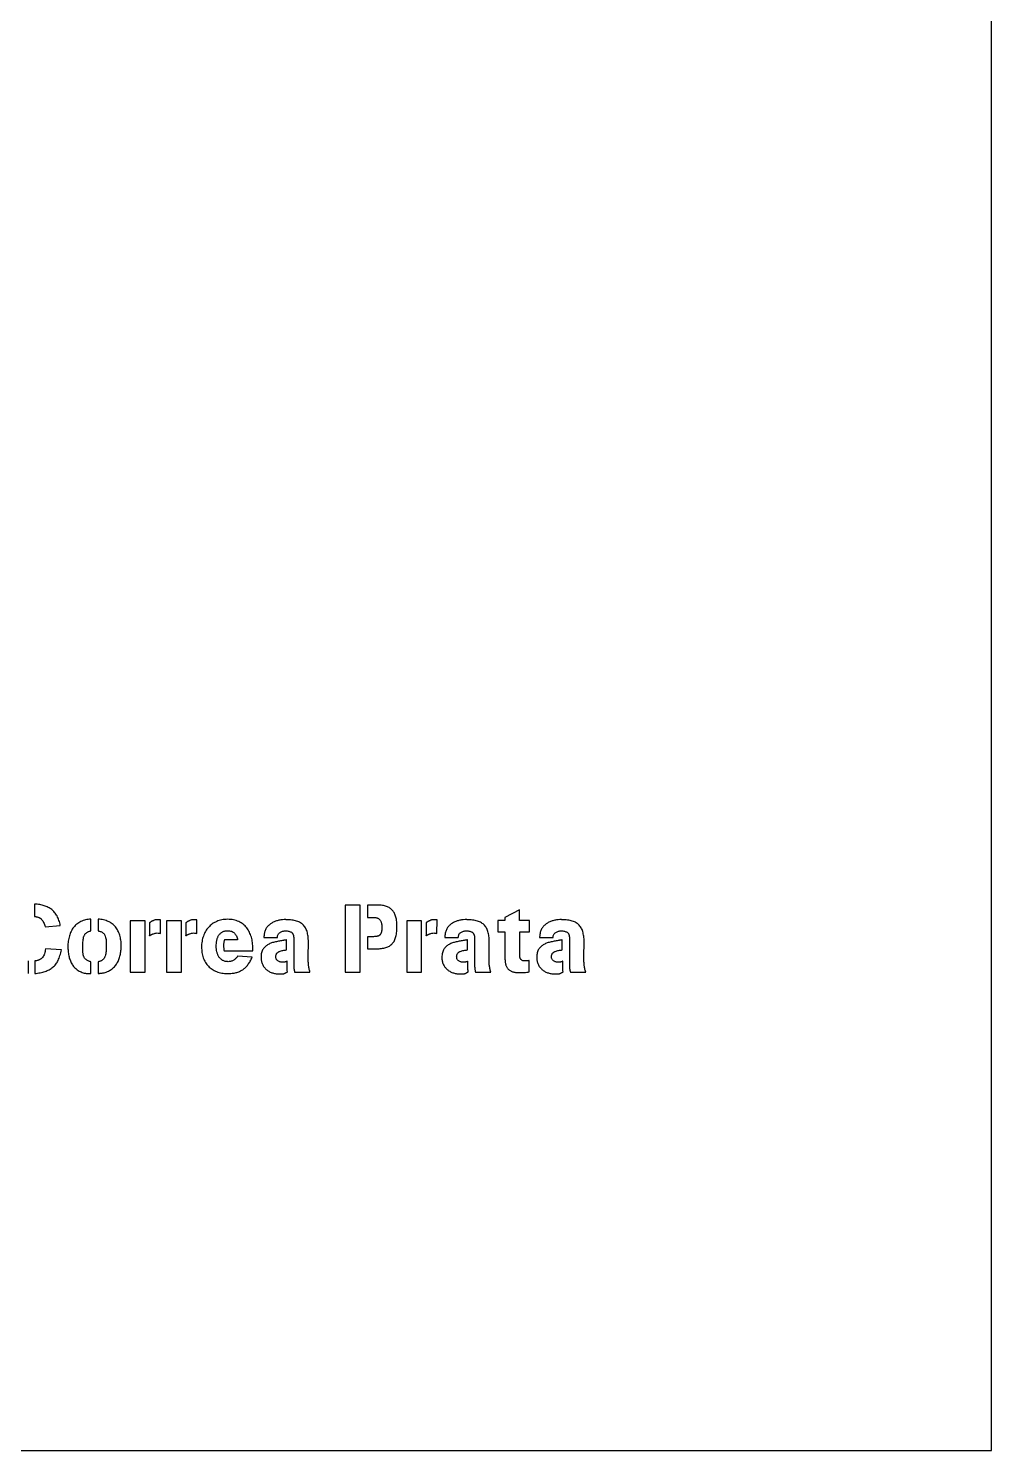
# Model space of a CAD drawing. Header units: millimetres. Extents: x 1 to 1184, y 0 to 836.
# Drawn here: x 712 to 762.3, y 667.4 to 741.7 of the extents above; entities that cross this region are included whole.
import ezdxf

# ---------------------------------------------------------------- set-up
doc = ezdxf.new("R2010")
doc.units = ezdxf.units.MM

msp = doc.modelspace()

# ---------------------------------------------------------------- linework, layer by layer
at = {"color": 7, "linetype": 'Continuous', "lineweight": 25}
for p, q in [((762.3, 667.395), (762.3, 817.395)), ((712.319, 695.952), (712.319, 695.307)), ((729.325, 695.897), (728.54, 695.897)), ((728.54, 695.897), (728.54, 692.397)), ((729.325, 692.397), (729.325, 695.897)), ((730.225, 695.897), (729.705, 695.897)), ((729.705, 695.897), (729.705, 695.257)), ((737.651, 695.657), (736.886, 695.257)), ((737.651, 695.087), (737.651, 695.657)), ((715.265, 694.547), (715.265, 695.162)), ((715.639, 695.162), (715.639, 694.552)), ((718.089, 695.082), (717.314, 695.082)), ((717.314, 695.082), (717.314, 692.397)), ((718.089, 692.397), (718.089, 695.082)), ((718.319, 694.972), (718.324, 694.967)), ((718.324, 694.967), (718.324, 694.297)), ((718.889, 694.422), (718.894, 695.127)), ((719.987, 695.082), (719.212, 695.082)), ((719.212, 695.082), (719.212, 692.397)), ((719.987, 692.397), (719.987, 695.082)), ((720.217, 694.972), (720.222, 694.967)), ((720.222, 694.967), (720.222, 694.297)), ((720.787, 694.422), (720.792, 695.127)), ((725.443, 695.137), (725.443, 695.142)), ((729.705, 695.257), (730.025, 695.257)), ((732.534, 695.082), (731.76, 695.082)), ((731.76, 695.082), (731.76, 692.397)), ((732.534, 692.397), (732.534, 695.082)), ((732.765, 694.972), (732.77, 694.967)), ((732.77, 694.967), (732.77, 694.297)), ((733.335, 694.422), (733.34, 695.127)), ((734.888, 695.137), (734.888, 695.142)), ((736.886, 695.087), (736.516, 695.087)), ((736.516, 695.087), (736.516, 694.502)), ((736.886, 695.257), (736.886, 695.087)), ((738.166, 695.087), (737.651, 695.087)), ((738.166, 694.502), (738.166, 695.087)), ((739.842, 695.137), (739.842, 695.142)), ((712.869, 694.767), (713.664, 694.827)), ((722.926, 694.092), (722.231, 694.092)), ((724.293, 694.212), (725.003, 694.212)), ((725.853, 694.192), (725.853, 692.797)), ((729.955, 694.247), (729.705, 694.247)), ((729.705, 694.247), (729.705, 693.612)), ((733.738, 694.212), (734.448, 694.212)), ((735.298, 694.192), (735.298, 692.797)), ((736.516, 694.502), (736.886, 694.502)), ((736.886, 694.502), (736.886, 693.122)), ((737.656, 693.297), (737.656, 694.502)), ((737.656, 694.502), (738.166, 694.502)), ((738.692, 694.212), (739.402, 694.212)), ((740.252, 694.192), (740.252, 692.797)), ((713.719, 693.562), (712.889, 693.617)), ((722.216, 693.517), (723.721, 693.517)), ((723.721, 693.517), (723.721, 693.632)), ((725.413, 694.072), (725.398, 694.072)), ((725.478, 693.557), (725.478, 694.082)), ((729.705, 693.612), (730.1, 693.612)), ((734.858, 694.072), (734.843, 694.072)), ((734.923, 693.557), (734.923, 694.082)), ((739.812, 694.072), (739.797, 694.072)), ((739.877, 693.557), (739.877, 694.082)), ((712, 692.322), (712, 692.982)), ((712.319, 692.977), (712.324, 692.977)), ((712.324, 692.977), (712.324, 692.317)), ((715.265, 692.317), (715.265, 692.937)), ((715.639, 692.942), (715.639, 692.322)), ((723.691, 693.177), (722.921, 693.232)), ((725.508, 692.912), (725.508, 692.967)), ((734.953, 692.912), (734.953, 692.967)), ((738.156, 692.407), (738.156, 693.002)), ((739.907, 692.912), (739.907, 692.967)), ((717.314, 692.397), (718.089, 692.397)), ((719.212, 692.397), (719.987, 692.397)), ((725.903, 692.397), (726.703, 692.397)), ((728.54, 692.397), (729.325, 692.397)), ((731.76, 692.397), (732.534, 692.397)), ((735.348, 692.397), (736.148, 692.397)), ((740.302, 692.397), (741.102, 692.397)), ((512.3, 667.395), (762.3, 667.395))]:
    msp.add_line(p, q, dxfattribs=at)
for points, knots in [([(713.664, 694.827), (713.654, 694.874), (713.635, 694.966), (713.596, 695.097), (713.549, 695.218), (713.497, 695.329), (713.438, 695.429), (713.37, 695.519), (713.297, 695.599), (713.215, 695.669), (713.127, 695.728), (713.033, 695.782), (712.931, 695.829), (712.822, 695.868), (712.706, 695.899), (712.584, 695.925), (712.454, 695.943), (712.365, 695.949), (712.319, 695.952)], [0, 0, 0, 0, 0.075038, 0.145939, 0.212721, 0.276355, 0.336612, 0.394269, 0.450579, 0.505422, 0.560501, 0.616651, 0.674434, 0.734277, 0.796204, 0.860988, 0.928832, 1, 1, 1, 1]), ([(731.245, 694.752), (731.245, 694.801), (731.243, 694.894), (731.233, 695.029), (731.216, 695.153), (731.193, 695.268), (731.161, 695.372), (731.122, 695.467), (731.073, 695.551), (731.017, 695.626), (730.952, 695.691), (730.877, 695.747), (730.792, 695.794), (730.699, 695.832), (730.595, 695.862), (730.481, 695.882), (730.357, 695.894), (730.27, 695.896), (730.225, 695.897)], [0, 0, 0, 0, 0.081201, 0.156908, 0.226993, 0.292505, 0.353619, 0.41038, 0.464751, 0.516622, 0.567708, 0.619904, 0.673321, 0.729926, 0.789915, 0.854316, 0.924468, 1, 1, 1, 1]), ([(712.319, 695.307), (712.34, 695.305), (712.379, 695.3), (712.436, 695.289), (712.488, 695.274), (712.536, 695.256), (712.58, 695.235), (712.62, 695.21), (712.656, 695.182), (712.699, 695.139), (712.746, 695.074), (712.795, 694.985), (712.837, 694.882), (712.858, 694.806), (712.869, 694.767)], [0, 0, 0, 0, 0.073235, 0.142067, 0.206665, 0.267676, 0.326441, 0.382337, 0.436475, 0.489044, 0.599524, 0.720264, 0.852863, 1, 1, 1, 1]), ([(715.265, 695.162), (715.216, 695.159), (715.121, 695.154), (714.984, 695.129), (714.855, 695.092), (714.736, 695.043), (714.628, 694.98), (714.527, 694.909), (714.437, 694.827), (714.358, 694.735), (714.287, 694.635), (714.227, 694.526), (714.174, 694.41), (714.133, 694.286), (714.1, 694.156), (714.076, 694.021), (714.062, 693.88), (714.06, 693.785), (714.059, 693.737)], [0, 0, 0, 0, 0.069581, 0.135873, 0.19913, 0.260551, 0.320069, 0.378218, 0.436132, 0.493872, 0.552103, 0.611451, 0.67202, 0.734354, 0.79807, 0.863622, 0.93057, 1, 1, 1, 1]), ([(716.844, 693.767), (716.844, 693.817), (716.843, 693.915), (716.827, 694.057), (716.805, 694.193), (716.771, 694.32), (716.73, 694.441), (716.678, 694.554), (716.616, 694.658), (716.546, 694.756), (716.466, 694.844), (716.377, 694.922), (716.277, 694.989), (716.168, 695.045), (716.049, 695.091), (715.921, 695.126), (715.784, 695.151), (715.688, 695.158), (715.639, 695.162)], [0, 0, 0, 0, 0.072185, 0.141207, 0.206995, 0.270405, 0.331699, 0.391126, 0.449413, 0.507076, 0.564077, 0.620904, 0.678623, 0.737396, 0.798309, 0.861992, 0.92893, 1, 1, 1, 1]), ([(718.744, 695.137), (718.726, 695.137), (718.69, 695.135), (718.636, 695.127), (718.584, 695.114), (718.534, 695.095), (718.488, 695.075), (718.447, 695.054), (718.411, 695.034), (718.38, 695.016), (718.357, 694.999), (718.338, 694.987), (718.327, 694.978), (718.321, 694.974), (718.319, 694.972)], [0, 0, 0, 0, 0.1170844, 0.2337114, 0.3494073, 0.4658152, 0.576772, 0.675772, 0.7651072, 0.8421117, 0.906103, 0.9532327, 0.9844109, 1, 1, 1, 1]), ([(718.894, 695.127), (718.881, 695.129), (718.856, 695.132), (718.819, 695.134), (718.782, 695.137), (718.757, 695.137), (718.744, 695.137)], [0, 0, 0, 0, 0.256936, 0.503362, 0.744649, 1, 1, 1, 1]), ([(720.643, 695.137), (720.624, 695.137), (720.588, 695.135), (720.535, 695.127), (720.482, 695.114), (720.433, 695.095), (720.387, 695.075), (720.345, 695.054), (720.309, 695.034), (720.279, 695.016), (720.255, 694.999), (720.236, 694.987), (720.225, 694.978), (720.219, 694.974), (720.217, 694.972)], [0, 0, 0, 0, 0.1170844, 0.2337114, 0.3494073, 0.4658152, 0.576772, 0.675772, 0.7651072, 0.8421117, 0.906103, 0.9532327, 0.9844109, 1, 1, 1, 1]), ([(720.792, 695.127), (720.78, 695.129), (720.755, 695.132), (720.717, 695.134), (720.68, 695.137), (720.655, 695.137), (720.643, 695.137)], [0, 0, 0, 0, 0.256936, 0.503362, 0.744649, 1, 1, 1, 1]), ([(722.396, 695.157), (722.345, 695.155), (722.245, 695.153), (722.098, 695.131), (721.96, 695.096), (721.83, 695.047), (721.71, 694.985), (721.599, 694.913), (721.496, 694.831), (721.404, 694.738), (721.321, 694.636), (721.249, 694.526), (721.186, 694.406), (721.133, 694.279), (721.092, 694.145), (721.062, 694.006), (721.043, 693.861), (721.041, 693.762), (721.04, 693.712)], [0, 0, 0, 0, 0.069131, 0.1352802, 0.1991933, 0.261564, 0.3223111, 0.3816704, 0.4405271, 0.4992602, 0.5580682, 0.6173327, 0.6778032, 0.7398669, 0.8029219, 0.8668716, 0.9325241, 1, 1, 1, 1]), ([(723.721, 693.632), (723.72, 693.684), (723.718, 693.786), (723.702, 693.937), (723.678, 694.083), (723.642, 694.224), (723.598, 694.358), (723.543, 694.485), (723.476, 694.602), (723.4, 694.711), (723.313, 694.81), (723.216, 694.899), (723.105, 694.974), (722.986, 695.04), (722.855, 695.093), (722.712, 695.13), (722.558, 695.153), (722.451, 695.156), (722.396, 695.157)], [0, 0, 0, 0, 0.068166, 0.134412, 0.199011, 0.262724, 0.324852, 0.385147, 0.443751, 0.501771, 0.559245, 0.616457, 0.674738, 0.734296, 0.795847, 0.860104, 0.927998, 1, 1, 1, 1]), ([(725.443, 695.142), (725.384, 695.14), (725.264, 695.137), (725.114, 695.112), (724.996, 695.084), (724.909, 695.057), (724.825, 695.023), (724.745, 694.983), (724.669, 694.938), (724.598, 694.886), (724.534, 694.827), (724.474, 694.763), (724.421, 694.692), (724.379, 694.612), (724.345, 694.525), (724.33, 694.463), (724.323, 694.432)], [0, 0, 0, 0, 0.122761, 0.249881, 0.313977, 0.376737, 0.439618, 0.501856, 0.563375, 0.623768, 0.684228, 0.745028, 0.806123, 0.868393, 0.932491, 1, 1, 1, 1]), ([(726.623, 693.897), (726.623, 693.95), (726.621, 694.051), (726.61, 694.197), (726.593, 694.331), (726.568, 694.455), (726.535, 694.568), (726.491, 694.671), (726.437, 694.762), (726.373, 694.844), (726.297, 694.915), (726.211, 694.975), (726.113, 695.026), (726.003, 695.067), (725.882, 695.099), (725.748, 695.122), (725.6, 695.135), (725.496, 695.137), (725.443, 695.137)], [0, 0, 0, 0, 0.078447, 0.151293, 0.219121, 0.281849, 0.340283, 0.395807, 0.448306, 0.499501, 0.550635, 0.602775, 0.657414, 0.715408, 0.777474, 0.845329, 0.919376, 1, 1, 1, 1]), ([(730.025, 695.257), (730.047, 695.257), (730.089, 695.256), (730.149, 695.247), (730.205, 695.234), (730.255, 695.213), (730.301, 695.186), (730.342, 695.151), (730.375, 695.106), (730.405, 695.053), (730.428, 694.988), (730.444, 694.911), (730.453, 694.821), (730.455, 694.757), (730.455, 694.722)], [0, 0, 0, 0, 0.081952, 0.158241, 0.229505, 0.297244, 0.362924, 0.429331, 0.499383, 0.574309, 0.658635, 0.756417, 0.869836, 1, 1, 1, 1]), ([(733.19, 695.137), (733.172, 695.137), (733.136, 695.135), (733.082, 695.127), (733.03, 695.114), (732.98, 695.095), (732.934, 695.075), (732.892, 695.054), (732.856, 695.034), (732.826, 695.016), (732.802, 694.999), (732.784, 694.987), (732.772, 694.978), (732.766, 694.974), (732.765, 694.972)], [0, 0, 0, 0, 0.1170844, 0.2337114, 0.3494073, 0.4658152, 0.576772, 0.675772, 0.7651072, 0.8421117, 0.906103, 0.9532327, 0.9844109, 1, 1, 1, 1]), ([(733.34, 695.127), (733.327, 695.129), (733.302, 695.132), (733.265, 695.134), (733.228, 695.137), (733.203, 695.137), (733.19, 695.137)], [0, 0, 0, 0, 0.256936, 0.503362, 0.744649, 1, 1, 1, 1]), ([(734.888, 695.142), (734.829, 695.14), (734.709, 695.137), (734.56, 695.112), (734.441, 695.084), (734.354, 695.057), (734.271, 695.023), (734.19, 694.983), (734.114, 694.938), (734.043, 694.886), (733.979, 694.827), (733.919, 694.763), (733.866, 694.692), (733.824, 694.612), (733.79, 694.525), (733.775, 694.463), (733.768, 694.432)], [0, 0, 0, 0, 0.122761, 0.249881, 0.313977, 0.376737, 0.439618, 0.501856, 0.563375, 0.623768, 0.684228, 0.745028, 0.806123, 0.868393, 0.932491, 1, 1, 1, 1]), ([(736.068, 693.897), (736.068, 693.95), (736.067, 694.051), (736.056, 694.197), (736.038, 694.331), (736.013, 694.455), (735.98, 694.568), (735.936, 694.671), (735.882, 694.762), (735.818, 694.844), (735.743, 694.915), (735.656, 694.975), (735.558, 695.026), (735.449, 695.067), (735.327, 695.099), (735.193, 695.122), (735.045, 695.135), (734.942, 695.137), (734.888, 695.137)], [0, 0, 0, 0, 0.078447, 0.151293, 0.219121, 0.281849, 0.340283, 0.395807, 0.448306, 0.499501, 0.550635, 0.602775, 0.657414, 0.715408, 0.777474, 0.845329, 0.919376, 1, 1, 1, 1]), ([(739.842, 695.142), (739.783, 695.14), (739.663, 695.137), (739.514, 695.112), (739.395, 695.084), (739.308, 695.057), (739.225, 695.023), (739.144, 694.983), (739.068, 694.938), (738.997, 694.886), (738.933, 694.827), (738.873, 694.763), (738.82, 694.692), (738.778, 694.612), (738.744, 694.525), (738.729, 694.463), (738.722, 694.432)], [0, 0, 0, 0, 0.1227607, 0.2498812, 0.3139767, 0.3767372, 0.4396181, 0.5018556, 0.5633751, 0.6237683, 0.6842283, 0.7450277, 0.8061231, 0.868393, 0.9324905, 1, 1, 1, 1]), ([(741.023, 693.897), (741.022, 693.95), (741.021, 694.051), (741.01, 694.197), (740.992, 694.331), (740.967, 694.455), (740.934, 694.568), (740.89, 694.671), (740.836, 694.762), (740.772, 694.844), (740.697, 694.915), (740.61, 694.975), (740.512, 695.026), (740.403, 695.067), (740.281, 695.099), (740.147, 695.122), (739.999, 695.135), (739.896, 695.137), (739.842, 695.137)], [0, 0, 0, 0, 0.078447, 0.151293, 0.219121, 0.281849, 0.340283, 0.395807, 0.448306, 0.499501, 0.550635, 0.602775, 0.657414, 0.715408, 0.777474, 0.845329, 0.919376, 1, 1, 1, 1]), ([(714.839, 693.762), (714.84, 693.807), (714.841, 693.896), (714.847, 694.028), (714.863, 694.154), (714.89, 694.253), (714.921, 694.325), (714.95, 694.373), (714.986, 694.417), (715.027, 694.456), (715.075, 694.49), (715.131, 694.516), (715.195, 694.536), (715.241, 694.543), (715.265, 694.547)], [0, 0, 0, 0, 0.134695, 0.268107, 0.395992, 0.516326, 0.574033, 0.629907, 0.685993, 0.741816, 0.80006, 0.86191, 0.927861, 1, 1, 1, 1]), ([(715.639, 694.552), (715.665, 694.547), (715.714, 694.537), (715.782, 694.513), (715.841, 694.486), (715.889, 694.451), (715.929, 694.412), (715.964, 694.369), (715.991, 694.321), (716.021, 694.25), (716.045, 694.153), (716.056, 694.026), (716.058, 693.89), (716.059, 693.796), (716.06, 693.747)], [0, 0, 0, 0, 0.077742, 0.147468, 0.210565, 0.267431, 0.321581, 0.375058, 0.42905, 0.483694, 0.598732, 0.722747, 0.856785, 1, 1, 1, 1]), ([(718.324, 694.297), (718.326, 694.299), (718.331, 694.303), (718.342, 694.31), (718.358, 694.321), (718.381, 694.335), (718.409, 694.352), (718.442, 694.369), (718.483, 694.386), (718.542, 694.412), (718.623, 694.436), (718.691, 694.44), (718.724, 694.442)], [0, 0, 0, 0, 0.014413, 0.046945, 0.091558, 0.153369, 0.229229, 0.317649, 0.418191, 0.532381, 0.769429, 1, 1, 1, 1]), ([(718.724, 694.442), (718.753, 694.441), (718.809, 694.44), (718.863, 694.428), (718.889, 694.422)], [0, 0, 0, 0, 0.522111, 1, 1, 1, 1]), ([(720.222, 694.297), (720.224, 694.299), (720.229, 694.303), (720.24, 694.31), (720.257, 694.321), (720.279, 694.335), (720.307, 694.352), (720.341, 694.369), (720.381, 694.386), (720.441, 694.412), (720.522, 694.436), (720.589, 694.44), (720.622, 694.442)], [0, 0, 0, 0, 0.014413, 0.046945, 0.091558, 0.153369, 0.229229, 0.317649, 0.418191, 0.532381, 0.769429, 1, 1, 1, 1]), ([(720.622, 694.442), (720.651, 694.441), (720.707, 694.44), (720.761, 694.428), (720.787, 694.422)], [0, 0, 0, 0, 0.522111, 1, 1, 1, 1]), ([(721.806, 693.752), (721.807, 693.8), (721.81, 693.898), (721.828, 694.018), (721.848, 694.112), (721.87, 694.179), (721.896, 694.242), (721.927, 694.302), (721.964, 694.357), (722.007, 694.407), (722.056, 694.451), (722.111, 694.491), (722.172, 694.523), (722.241, 694.546), (722.316, 694.56), (722.369, 694.561), (722.396, 694.562)], [0, 0, 0, 0, 0.128637, 0.257723, 0.321299, 0.383761, 0.443943, 0.503127, 0.56163, 0.619175, 0.677566, 0.736639, 0.797251, 0.860721, 0.927669, 1, 1, 1, 1]), ([(722.231, 694.092), (722.226, 694.068), (722.217, 694.021), (722.202, 693.95), (722.192, 693.878), (722.191, 693.831), (722.191, 693.807)], [0, 0, 0, 0, 0.250462, 0.503387, 0.753912, 1, 1, 1, 1]), ([(722.396, 694.562), (722.433, 694.561), (722.503, 694.558), (722.602, 694.534), (722.687, 694.493), (722.758, 694.436), (722.816, 694.365), (722.863, 694.284), (722.902, 694.192), (722.917, 694.126), (722.926, 694.092)], [0, 0, 0, 0, 0.1424974, 0.269795, 0.3886181, 0.5029403, 0.6190265, 0.7377188, 0.8643436, 1, 1, 1, 1]), ([(724.323, 694.432), (724.32, 694.414), (724.314, 694.377), (724.307, 694.322), (724.302, 694.267), (724.296, 694.23), (724.293, 694.212)], [0, 0, 0, 0, 0.250759, 0.500181, 0.749241, 1, 1, 1, 1]), ([(725.003, 694.212), (725.005, 694.239), (725.009, 694.292), (725.036, 694.365), (725.079, 694.425), (725.137, 694.472), (725.204, 694.507), (725.275, 694.534), (725.351, 694.549), (725.402, 694.551), (725.428, 694.552)], [0, 0, 0, 0, 0.135286, 0.258216, 0.376583, 0.498133, 0.623587, 0.746517, 0.871412, 1, 1, 1, 1]), ([(725.428, 694.552), (725.458, 694.551), (725.516, 694.55), (725.598, 694.535), (725.671, 694.513), (725.725, 694.485), (725.763, 694.457), (725.787, 694.431), (725.807, 694.402), (725.824, 694.368), (725.837, 694.33), (725.847, 694.288), (725.851, 694.241), (725.852, 694.209), (725.853, 694.192)], [0, 0, 0, 0, 0.141008, 0.269202, 0.387507, 0.498394, 0.552255, 0.605643, 0.661586, 0.719535, 0.781537, 0.848511, 0.921054, 1, 1, 1, 1]), ([(730.455, 694.722), (730.455, 694.697), (730.454, 694.649), (730.45, 694.581), (730.439, 694.521), (730.426, 694.468), (730.41, 694.423), (730.388, 694.383), (730.363, 694.349), (730.333, 694.321), (730.299, 694.299), (730.262, 694.28), (730.22, 694.266), (730.156, 694.255), (730.068, 694.248), (729.994, 694.247), (729.955, 694.247)], [0, 0, 0, 0, 0.092237, 0.175006, 0.248052, 0.31322, 0.371287, 0.424337, 0.475794, 0.524881, 0.573589, 0.623463, 0.677055, 0.73337, 0.857706, 1, 1, 1, 1]), ([(730.1, 693.612), (730.148, 693.613), (730.24, 693.615), (730.373, 693.623), (730.496, 693.641), (730.61, 693.662), (730.716, 693.692), (730.81, 693.735), (730.896, 693.785), (730.971, 693.848), (731.038, 693.92), (731.095, 694.004), (731.141, 694.099), (731.18, 694.204), (731.209, 694.322), (731.231, 694.453), (731.243, 694.598), (731.244, 694.7), (731.245, 694.752)], [0, 0, 0, 0, 0.075318, 0.145819, 0.211386, 0.27255, 0.329989, 0.384397, 0.436507, 0.487548, 0.538943, 0.591737, 0.647288, 0.705935, 0.769804, 0.83955, 0.916266, 1, 1, 1, 1]), ([(732.77, 694.297), (732.771, 694.299), (732.777, 694.303), (732.788, 694.31), (732.804, 694.321), (732.826, 694.335), (732.854, 694.352), (732.888, 694.369), (732.928, 694.386), (732.988, 694.412), (733.069, 694.436), (733.136, 694.44), (733.17, 694.442)], [0, 0, 0, 0, 0.014413, 0.046945, 0.091558, 0.153369, 0.229229, 0.317649, 0.418191, 0.532381, 0.769429, 1, 1, 1, 1]), ([(733.17, 694.442), (733.199, 694.441), (733.254, 694.44), (733.309, 694.428), (733.335, 694.422)], [0, 0, 0, 0, 0.522111, 1, 1, 1, 1]), ([(733.768, 694.432), (733.765, 694.414), (733.759, 694.377), (733.752, 694.322), (733.748, 694.267), (733.741, 694.23), (733.738, 694.212)], [0, 0, 0, 0, 0.250759, 0.500181, 0.749241, 1, 1, 1, 1]), ([(734.448, 694.212), (734.45, 694.239), (734.454, 694.292), (734.481, 694.365), (734.524, 694.425), (734.583, 694.472), (734.649, 694.507), (734.72, 694.534), (734.796, 694.549), (734.847, 694.551), (734.873, 694.552)], [0, 0, 0, 0, 0.135286, 0.258216, 0.376583, 0.498133, 0.623587, 0.746517, 0.871412, 1, 1, 1, 1]), ([(734.873, 694.552), (734.904, 694.551), (734.961, 694.55), (735.043, 694.535), (735.116, 694.513), (735.171, 694.485), (735.208, 694.457), (735.233, 694.431), (735.253, 694.402), (735.269, 694.368), (735.282, 694.33), (735.292, 694.288), (735.296, 694.241), (735.297, 694.209), (735.298, 694.192)], [0, 0, 0, 0, 0.141008, 0.269202, 0.387507, 0.498394, 0.552255, 0.605643, 0.661586, 0.719535, 0.781537, 0.848511, 0.921054, 1, 1, 1, 1]), ([(738.722, 694.432), (738.719, 694.414), (738.713, 694.377), (738.707, 694.322), (738.702, 694.267), (738.696, 694.23), (738.692, 694.212)], [0, 0, 0, 0, 0.250759, 0.500181, 0.749241, 1, 1, 1, 1]), ([(739.402, 694.212), (739.404, 694.239), (739.408, 694.292), (739.435, 694.365), (739.478, 694.425), (739.537, 694.472), (739.604, 694.507), (739.675, 694.534), (739.75, 694.549), (739.801, 694.551), (739.827, 694.552)], [0, 0, 0, 0, 0.135286, 0.258216, 0.376583, 0.498133, 0.623587, 0.746517, 0.871412, 1, 1, 1, 1]), ([(739.827, 694.552), (739.858, 694.551), (739.915, 694.55), (739.997, 694.535), (740.071, 694.513), (740.125, 694.485), (740.162, 694.457), (740.187, 694.431), (740.207, 694.402), (740.224, 694.368), (740.236, 694.33), (740.246, 694.288), (740.251, 694.241), (740.252, 694.209), (740.252, 694.192)], [0, 0, 0, 0, 0.141008, 0.269202, 0.387507, 0.498394, 0.552255, 0.605643, 0.661586, 0.719535, 0.781537, 0.848511, 0.921054, 1, 1, 1, 1]), ([(712.889, 693.617), (712.883, 693.572), (712.87, 693.484), (712.836, 693.362), (712.791, 693.256), (712.743, 693.179), (712.696, 693.128), (712.658, 693.094), (712.613, 693.064), (712.564, 693.038), (712.51, 693.016), (712.451, 692.999), (712.387, 692.985), (712.342, 692.98), (712.319, 692.977)], [0, 0, 0, 0, 0.1462973, 0.2787027, 0.3993604, 0.5102869, 0.5637816, 0.6178449, 0.6739386, 0.7319868, 0.793636, 0.8581115, 0.9268205, 1, 1, 1, 1]), ([(712.324, 692.317), (712.375, 692.324), (712.472, 692.337), (712.613, 692.364), (712.745, 692.394), (712.868, 692.43), (712.982, 692.471), (713.088, 692.521), (713.184, 692.58), (713.273, 692.648), (713.354, 692.724), (713.427, 692.811), (713.493, 692.907), (713.552, 693.013), (713.604, 693.131), (713.65, 693.263), (713.688, 693.407), (713.709, 693.509), (713.719, 693.562)], [0, 0, 0, 0, 0.0740464, 0.1439316, 0.2093556, 0.2713118, 0.3302436, 0.3867844, 0.4416154, 0.4953501, 0.5491494, 0.6041069, 0.6605588, 0.7190398, 0.7814605, 0.8486089, 0.9215512, 1, 1, 1, 1]), ([(714.059, 693.737), (714.06, 693.695), (714.061, 693.614), (714.071, 693.492), (714.085, 693.372), (714.106, 693.255), (714.132, 693.141), (714.17, 693.033), (714.211, 692.929), (714.263, 692.831), (714.322, 692.74), (714.389, 692.656), (714.465, 692.579), (714.548, 692.51), (714.641, 692.449), (714.745, 692.401), (714.858, 692.361), (714.938, 692.345), (714.979, 692.337)], [0, 0, 0, 0, 0.06733, 0.133659, 0.199475, 0.264258, 0.327843, 0.389709, 0.450602, 0.510644, 0.56982, 0.627792, 0.686247, 0.744963, 0.805014, 0.86682, 0.93143, 1, 1, 1, 1]), ([(715.265, 692.937), (715.238, 692.944), (715.187, 692.957), (715.117, 692.984), (715.057, 693.014), (715.007, 693.05), (714.966, 693.09), (714.931, 693.133), (714.902, 693.181), (714.881, 693.232), (714.864, 693.287), (714.852, 693.344), (714.844, 693.406), (714.84, 693.494), (714.84, 693.613), (714.839, 693.711), (714.839, 693.762)], [0, 0, 0, 0, 0.079435, 0.150944, 0.21498, 0.273237, 0.327793, 0.380659, 0.433346, 0.48628, 0.540805, 0.597652, 0.656535, 0.718493, 0.852646, 1, 1, 1, 1]), ([(716.06, 693.747), (716.059, 693.703), (716.058, 693.615), (716.051, 693.483), (716.036, 693.354), (716.008, 693.252), (715.979, 693.176), (715.949, 693.126), (715.915, 693.08), (715.875, 693.038), (715.828, 693.001), (715.772, 692.975), (715.709, 692.953), (715.663, 692.946), (715.639, 692.942)], [0, 0, 0, 0, 0.12953, 0.262138, 0.392075, 0.515141, 0.573871, 0.63156, 0.687801, 0.744478, 0.802153, 0.862953, 0.928572, 1, 1, 1, 1]), ([(715.884, 692.352), (715.926, 692.361), (716.006, 692.38), (716.121, 692.42), (716.227, 692.471), (716.323, 692.532), (716.41, 692.603), (716.49, 692.679), (716.56, 692.765), (716.623, 692.856), (716.678, 692.954), (716.725, 693.058), (716.763, 693.168), (716.793, 693.282), (716.816, 693.4), (716.833, 693.521), (716.842, 693.643), (716.844, 693.726), (716.844, 693.767)], [0, 0, 0, 0, 0.0677745, 0.1326536, 0.1949713, 0.2555274, 0.3152477, 0.3743719, 0.4331938, 0.4924559, 0.5524166, 0.613053, 0.6749909, 0.7382664, 0.8029374, 0.8677992, 0.9334016, 1, 1, 1, 1]), ([(721.04, 693.712), (721.042, 693.661), (721.044, 693.562), (721.061, 693.416), (721.09, 693.277), (721.13, 693.145), (721.182, 693.02), (721.244, 692.905), (721.316, 692.799), (721.399, 692.703), (721.492, 692.616), (721.594, 692.54), (721.707, 692.475), (721.828, 692.419), (721.959, 692.375), (722.098, 692.345), (722.244, 692.325), (722.345, 692.323), (722.396, 692.322)], [0, 0, 0, 0, 0.069337, 0.136125, 0.20051, 0.263651, 0.32474, 0.384382, 0.44231, 0.500105, 0.557768, 0.615771, 0.674622, 0.735596, 0.798197, 0.862792, 0.929661, 1, 1, 1, 1]), ([(722.436, 692.942), (722.408, 692.942), (722.354, 692.944), (722.276, 692.957), (722.205, 692.98), (722.141, 693.01), (722.083, 693.048), (722.032, 693.092), (721.985, 693.14), (721.944, 693.194), (721.909, 693.252), (721.881, 693.316), (721.856, 693.383), (721.832, 693.479), (721.81, 693.602), (721.807, 693.702), (721.806, 693.752)], [0, 0, 0, 0, 0.072522, 0.140267, 0.203847, 0.264727, 0.323777, 0.381816, 0.439216, 0.497156, 0.555942, 0.615727, 0.677551, 0.741458, 0.8712, 1, 1, 1, 1]), ([(722.191, 693.807), (722.191, 693.782), (722.192, 693.733), (722.197, 693.66), (722.207, 693.588), (722.213, 693.54), (722.216, 693.517)], [0, 0, 0, 0, 0.253295, 0.507075, 0.754613, 1, 1, 1, 1]), ([(725.318, 694.057), (725.248, 694.043), (725.108, 694.016), (724.933, 693.982), (724.797, 693.952), (724.7, 693.921), (724.609, 693.885), (724.523, 693.843), (724.444, 693.794), (724.372, 693.736), (724.308, 693.67), (724.25, 693.595), (724.203, 693.507), (724.17, 693.406), (724.151, 693.291), (724.149, 693.209), (724.148, 693.167)], [0, 0, 0, 0, 0.130521, 0.260695, 0.324434, 0.385825, 0.445493, 0.503366, 0.559915, 0.615321, 0.671663, 0.728532, 0.78741, 0.851438, 0.921991, 1, 1, 1, 1]), ([(724.918, 693.187), (724.919, 693.207), (724.92, 693.244), (724.93, 693.297), (724.947, 693.342), (724.972, 693.38), (725.002, 693.412), (725.034, 693.44), (725.071, 693.464), (725.124, 693.489), (725.197, 693.514), (725.291, 693.53), (725.385, 693.542), (725.447, 693.552), (725.478, 693.557)], [0, 0, 0, 0, 0.078904, 0.148409, 0.212263, 0.270607, 0.327719, 0.385642, 0.441851, 0.500699, 0.621277, 0.747481, 0.876519, 1, 1, 1, 1]), ([(725.398, 694.072), (725.396, 694.072), (725.39, 694.072), (725.377, 694.069), (725.352, 694.064), (725.332, 694.06), (725.318, 694.057)], [0, 0, 0, 0, 0.08084, 0.2174, 0.490521, 1, 1, 1, 1]), ([(725.478, 694.082), (725.464, 694.079), (725.443, 694.075), (725.421, 694.073), (725.413, 694.072)], [0, 0, 0, 0, 0.635894, 1, 1, 1, 1]), ([(726.608, 693.172), (726.609, 693.233), (726.61, 693.355), (726.615, 693.537), (726.622, 693.717), (726.623, 693.837), (726.623, 693.897)], [0, 0, 0, 0, 0.253192, 0.503473, 0.751792, 1, 1, 1, 1]), ([(734.763, 694.057), (734.693, 694.043), (734.553, 694.016), (734.379, 693.982), (734.242, 693.952), (734.145, 693.921), (734.054, 693.885), (733.968, 693.843), (733.889, 693.794), (733.817, 693.736), (733.753, 693.67), (733.695, 693.595), (733.648, 693.507), (733.615, 693.406), (733.596, 693.291), (733.594, 693.209), (733.593, 693.167)], [0, 0, 0, 0, 0.130521, 0.260695, 0.324434, 0.385825, 0.445493, 0.503366, 0.559915, 0.615321, 0.671663, 0.728532, 0.78741, 0.851438, 0.921991, 1, 1, 1, 1]), ([(734.363, 693.187), (734.364, 693.207), (734.365, 693.244), (734.375, 693.297), (734.392, 693.342), (734.417, 693.38), (734.447, 693.412), (734.48, 693.44), (734.516, 693.464), (734.569, 693.489), (734.643, 693.514), (734.736, 693.53), (734.83, 693.542), (734.893, 693.552), (734.923, 693.557)], [0, 0, 0, 0, 0.078904, 0.148409, 0.212263, 0.270607, 0.327719, 0.385642, 0.441851, 0.500699, 0.621277, 0.747481, 0.876519, 1, 1, 1, 1]), ([(734.843, 694.072), (734.841, 694.072), (734.835, 694.072), (734.822, 694.069), (734.798, 694.064), (734.777, 694.06), (734.763, 694.057)], [0, 0, 0, 0, 0.08084, 0.2174, 0.490521, 1, 1, 1, 1]), ([(734.923, 694.082), (734.91, 694.079), (734.888, 694.075), (734.866, 694.073), (734.858, 694.072)], [0, 0, 0, 0, 0.635894, 1, 1, 1, 1]), ([(736.053, 693.172), (736.054, 693.233), (736.055, 693.355), (736.06, 693.537), (736.067, 693.717), (736.068, 693.837), (736.068, 693.897)], [0, 0, 0, 0, 0.253192, 0.503473, 0.751792, 1, 1, 1, 1]), ([(739.717, 694.057), (739.647, 694.043), (739.507, 694.016), (739.333, 693.982), (739.196, 693.952), (739.099, 693.921), (739.008, 693.885), (738.922, 693.843), (738.843, 693.794), (738.771, 693.736), (738.707, 693.67), (738.649, 693.595), (738.602, 693.507), (738.569, 693.406), (738.55, 693.291), (738.548, 693.209), (738.547, 693.167)], [0, 0, 0, 0, 0.130521, 0.260695, 0.324434, 0.385825, 0.445493, 0.503366, 0.559915, 0.615321, 0.671663, 0.728532, 0.78741, 0.851438, 0.921991, 1, 1, 1, 1]), ([(739.317, 693.187), (739.318, 693.207), (739.319, 693.244), (739.329, 693.297), (739.346, 693.342), (739.371, 693.38), (739.401, 693.412), (739.434, 693.44), (739.47, 693.464), (739.524, 693.489), (739.597, 693.514), (739.69, 693.53), (739.784, 693.542), (739.847, 693.552), (739.877, 693.557)], [0, 0, 0, 0, 0.078904, 0.148409, 0.212263, 0.270607, 0.327719, 0.385642, 0.441851, 0.500699, 0.621277, 0.747481, 0.876519, 1, 1, 1, 1]), ([(739.797, 694.072), (739.795, 694.072), (739.789, 694.072), (739.776, 694.069), (739.752, 694.064), (739.731, 694.06), (739.717, 694.057)], [0, 0, 0, 0, 0.08084, 0.2174, 0.490521, 1, 1, 1, 1]), ([(739.877, 694.082), (739.864, 694.079), (739.842, 694.075), (739.82, 694.073), (739.812, 694.072)], [0, 0, 0, 0, 0.635894, 1, 1, 1, 1]), ([(741.007, 693.172), (741.008, 693.233), (741.009, 693.355), (741.014, 693.537), (741.021, 693.717), (741.022, 693.837), (741.023, 693.897)], [0, 0, 0, 0, 0.253192, 0.503473, 0.751792, 1, 1, 1, 1]), ([(722.396, 692.322), (722.437, 692.322), (722.517, 692.323), (722.633, 692.332), (722.741, 692.348), (722.842, 692.37), (722.937, 692.398), (723.025, 692.434), (723.11, 692.475), (723.189, 692.523), (723.264, 692.579), (723.335, 692.642), (723.402, 692.712), (723.465, 692.79), (723.525, 692.876), (723.584, 692.969), (723.64, 693.07), (723.674, 693.14), (723.691, 693.177)], [0, 0, 0, 0, 0.0743696, 0.1441654, 0.2096517, 0.2710543, 0.3300659, 0.3872289, 0.4434247, 0.4988278, 0.5544827, 0.6114603, 0.6692728, 0.729233, 0.7919591, 0.8581873, 0.9272767, 1, 1, 1, 1]), ([(722.921, 693.232), (722.906, 693.209), (722.879, 693.166), (722.83, 693.108), (722.776, 693.058), (722.719, 693.016), (722.657, 692.983), (722.589, 692.958), (722.514, 692.945), (722.463, 692.943), (722.436, 692.942)], [0, 0, 0, 0, 0.133519, 0.260697, 0.382286, 0.50173, 0.618946, 0.739214, 0.865666, 1, 1, 1, 1]), ([(724.148, 693.167), (724.148, 693.134), (724.15, 693.071), (724.164, 692.979), (724.186, 692.891), (724.218, 692.809), (724.258, 692.733), (724.305, 692.663), (724.357, 692.597), (724.416, 692.538), (724.482, 692.485), (724.554, 692.438), (724.63, 692.398), (724.713, 692.365), (724.799, 692.339), (724.888, 692.321), (724.979, 692.309), (725.042, 692.308), (725.073, 692.307)], [0, 0, 0, 0, 0.0685875, 0.1342498, 0.1976244, 0.259631, 0.3202409, 0.3796637, 0.4381998, 0.497497, 0.5567523, 0.6173105, 0.6779204, 0.7407792, 0.8043516, 0.8685317, 0.9334773, 1, 1, 1, 1]), ([(725.263, 692.912), (725.243, 692.913), (725.203, 692.915), (725.144, 692.928), (725.086, 692.95), (725.03, 692.98), (724.98, 693.017), (724.944, 693.067), (724.922, 693.124), (724.919, 693.165), (724.918, 693.187)], [0, 0, 0, 0, 0.121185, 0.243486, 0.369418, 0.501292, 0.629277, 0.749563, 0.86946, 1, 1, 1, 1]), ([(725.508, 692.967), (725.507, 692.966), (725.503, 692.964), (725.493, 692.959), (725.477, 692.952), (725.455, 692.94), (725.423, 692.929), (725.38, 692.921), (725.326, 692.914), (725.285, 692.913), (725.263, 692.912)], [0, 0, 0, 0, 0.012748, 0.054838, 0.124954, 0.220568, 0.35039, 0.522021, 0.737354, 1, 1, 1, 1]), ([(725.503, 692.662), (725.503, 692.68), (725.503, 692.722), (725.505, 692.787), (725.507, 692.851), (725.508, 692.893), (725.508, 692.912)], [0, 0, 0, 0, 0.225399, 0.499962, 0.774601, 1, 1, 1, 1]), ([(725.528, 692.407), (725.521, 692.452), (725.507, 692.536), (725.504, 692.621), (725.503, 692.662)], [0, 0, 0, 0, 0.527645, 1, 1, 1, 1]), ([(725.853, 692.797), (725.853, 692.762), (725.854, 692.692), (725.864, 692.59), (725.88, 692.492), (725.895, 692.428), (725.903, 692.397)], [0, 0, 0, 0, 0.261361, 0.514746, 0.759511, 1, 1, 1, 1]), ([(726.703, 692.397), (726.685, 692.46), (726.649, 692.587), (726.623, 692.782), (726.611, 692.977), (726.609, 693.107), (726.608, 693.172)], [0, 0, 0, 0, 0.252598, 0.501732, 0.751574, 1, 1, 1, 1]), ([(733.593, 693.167), (733.594, 693.134), (733.595, 693.071), (733.609, 692.979), (733.631, 692.891), (733.663, 692.809), (733.703, 692.733), (733.75, 692.663), (733.802, 692.597), (733.862, 692.538), (733.927, 692.485), (733.999, 692.438), (734.076, 692.398), (734.158, 692.365), (734.244, 692.339), (734.333, 692.321), (734.425, 692.309), (734.487, 692.308), (734.518, 692.307)], [0, 0, 0, 0, 0.0685875, 0.1342498, 0.1976244, 0.259631, 0.3202409, 0.3796637, 0.4381998, 0.497497, 0.5567523, 0.6173105, 0.6779204, 0.7407792, 0.8043516, 0.8685317, 0.9334773, 1, 1, 1, 1]), ([(734.708, 692.912), (734.689, 692.913), (734.649, 692.915), (734.589, 692.928), (734.531, 692.95), (734.475, 692.98), (734.425, 693.017), (734.389, 693.067), (734.367, 693.124), (734.365, 693.165), (734.363, 693.187)], [0, 0, 0, 0, 0.121185, 0.243486, 0.369418, 0.501292, 0.629277, 0.749563, 0.86946, 1, 1, 1, 1]), ([(734.953, 692.967), (734.952, 692.966), (734.948, 692.964), (734.939, 692.959), (734.923, 692.952), (734.901, 692.94), (734.869, 692.929), (734.826, 692.921), (734.771, 692.914), (734.731, 692.913), (734.708, 692.912)], [0, 0, 0, 0, 0.012748, 0.054838, 0.124954, 0.220568, 0.35039, 0.522021, 0.737354, 1, 1, 1, 1]), ([(734.948, 692.662), (734.948, 692.68), (734.949, 692.722), (734.95, 692.787), (734.952, 692.851), (734.953, 692.893), (734.953, 692.912)], [0, 0, 0, 0, 0.225399, 0.499962, 0.774601, 1, 1, 1, 1]), ([(734.973, 692.407), (734.966, 692.452), (734.952, 692.536), (734.949, 692.621), (734.948, 692.662)], [0, 0, 0, 0, 0.527645, 1, 1, 1, 1]), ([(735.298, 692.797), (735.298, 692.762), (735.299, 692.692), (735.309, 692.59), (735.325, 692.492), (735.34, 692.428), (735.348, 692.397)], [0, 0, 0, 0, 0.261361, 0.514746, 0.759511, 1, 1, 1, 1]), ([(736.148, 692.397), (736.13, 692.46), (736.094, 692.587), (736.068, 692.782), (736.056, 692.977), (736.054, 693.107), (736.053, 693.172)], [0, 0, 0, 0, 0.252598, 0.501732, 0.751574, 1, 1, 1, 1]), ([(736.886, 693.122), (736.887, 693.09), (736.888, 693.03), (736.896, 692.942), (736.908, 692.861), (736.927, 692.786), (736.951, 692.718), (736.98, 692.655), (737.015, 692.6), (737.055, 692.551), (737.102, 692.508), (737.155, 692.471), (737.216, 692.44), (737.284, 692.415), (737.358, 692.395), (737.44, 692.382), (737.528, 692.373), (737.59, 692.372), (737.622, 692.372)], [0, 0, 0, 0, 0.077217, 0.149351, 0.216698, 0.279767, 0.338913, 0.394686, 0.448053, 0.499516, 0.550794, 0.603663, 0.65916, 0.718155, 0.781372, 0.848816, 0.921596, 1, 1, 1, 1]), ([(737.921, 692.982), (737.897, 692.983), (737.852, 692.984), (737.79, 693), (737.741, 693.027), (737.706, 693.066), (737.684, 693.114), (737.668, 693.169), (737.659, 693.231), (737.657, 693.274), (737.656, 693.297)], [0, 0, 0, 0, 0.153536, 0.283753, 0.395862, 0.500017, 0.607861, 0.726828, 0.855732, 1, 1, 1, 1]), ([(738.156, 693.002), (738.138, 692.999), (738.099, 692.993), (738.041, 692.987), (737.981, 692.983), (737.941, 692.983), (737.921, 692.982)], [0, 0, 0, 0, 0.2413021, 0.4909567, 0.7456719, 1, 1, 1, 1]), ([(738.547, 693.167), (738.548, 693.134), (738.549, 693.071), (738.563, 692.979), (738.585, 692.891), (738.618, 692.809), (738.658, 692.733), (738.704, 692.663), (738.757, 692.597), (738.816, 692.538), (738.882, 692.485), (738.953, 692.438), (739.03, 692.398), (739.112, 692.365), (739.198, 692.339), (739.287, 692.321), (739.379, 692.309), (739.441, 692.308), (739.472, 692.307)], [0, 0, 0, 0, 0.0685875, 0.1342498, 0.1976244, 0.259631, 0.3202409, 0.3796637, 0.4381998, 0.497497, 0.5567523, 0.6173105, 0.6779204, 0.7407792, 0.8043516, 0.8685317, 0.9334773, 1, 1, 1, 1]), ([(739.663, 692.912), (739.643, 692.913), (739.603, 692.915), (739.544, 692.928), (739.485, 692.95), (739.429, 692.98), (739.379, 693.017), (739.343, 693.067), (739.321, 693.124), (739.319, 693.165), (739.317, 693.187)], [0, 0, 0, 0, 0.121185, 0.243486, 0.369418, 0.501292, 0.629277, 0.749563, 0.86946, 1, 1, 1, 1]), ([(739.907, 692.967), (739.906, 692.966), (739.902, 692.964), (739.893, 692.959), (739.877, 692.952), (739.855, 692.94), (739.823, 692.929), (739.78, 692.921), (739.725, 692.914), (739.685, 692.913), (739.663, 692.912)], [0, 0, 0, 0, 0.012748, 0.054838, 0.124954, 0.220568, 0.35039, 0.522021, 0.737354, 1, 1, 1, 1]), ([(739.902, 692.662), (739.902, 692.68), (739.903, 692.722), (739.904, 692.787), (739.907, 692.851), (739.907, 692.893), (739.907, 692.912)], [0, 0, 0, 0, 0.225399, 0.499962, 0.774601, 1, 1, 1, 1]), ([(739.927, 692.407), (739.92, 692.452), (739.906, 692.536), (739.903, 692.621), (739.902, 692.662)], [0, 0, 0, 0, 0.527645, 1, 1, 1, 1]), ([(740.252, 692.797), (740.253, 692.762), (740.254, 692.692), (740.263, 692.59), (740.279, 692.492), (740.294, 692.428), (740.302, 692.397)], [0, 0, 0, 0, 0.261361, 0.514746, 0.759511, 1, 1, 1, 1]), ([(741.102, 692.397), (741.084, 692.46), (741.049, 692.587), (741.022, 692.782), (741.01, 692.977), (741.008, 693.107), (741.007, 693.172)], [0, 0, 0, 0, 0.252598, 0.501732, 0.751574, 1, 1, 1, 1]), ([(714.979, 692.337), (715.003, 692.334), (715.05, 692.328), (715.122, 692.323), (715.193, 692.321), (715.241, 692.318), (715.265, 692.317)], [0, 0, 0, 0, 0.249579, 0.500757, 0.751514, 1, 1, 1, 1]), ([(715.639, 692.322), (715.66, 692.325), (715.702, 692.331), (715.764, 692.337), (715.825, 692.343), (715.865, 692.349), (715.884, 692.352)], [0, 0, 0, 0, 0.259966, 0.510157, 0.754528, 1, 1, 1, 1]), ([(725.073, 692.307), (725.101, 692.307), (725.149, 692.307), (725.213, 692.304), (725.265, 692.303), (725.31, 692.309), (725.355, 692.319), (725.392, 692.336), (725.425, 692.353), (725.454, 692.369), (725.49, 692.387), (725.515, 692.4), (725.528, 692.407)], [0, 0, 0, 0, 0.1758473, 0.3032614, 0.4048246, 0.4978994, 0.5916507, 0.6921678, 0.7518283, 0.822361, 0.9057476, 1, 1, 1, 1]), ([(734.518, 692.307), (734.546, 692.307), (734.594, 692.307), (734.659, 692.304), (734.71, 692.303), (734.756, 692.309), (734.8, 692.319), (734.837, 692.336), (734.87, 692.353), (734.9, 692.369), (734.935, 692.387), (734.96, 692.4), (734.973, 692.407)], [0, 0, 0, 0, 0.1758473, 0.3032614, 0.4048246, 0.4978994, 0.5916507, 0.6921678, 0.7518283, 0.822361, 0.9057476, 1, 1, 1, 1]), ([(737.622, 692.372), (737.667, 692.372), (737.756, 692.373), (737.891, 692.378), (738.024, 692.388), (738.112, 692.401), (738.156, 692.407)], [0, 0, 0, 0, 0.25093, 0.502005, 0.752373, 1, 1, 1, 1]), ([(739.472, 692.307), (739.5, 692.307), (739.548, 692.307), (739.613, 692.304), (739.664, 692.303), (739.71, 692.309), (739.754, 692.319), (739.791, 692.336), (739.824, 692.353), (739.854, 692.369), (739.889, 692.387), (739.914, 692.4), (739.927, 692.407)], [0, 0, 0, 0, 0.175847, 0.303261, 0.404825, 0.497899, 0.591651, 0.692168, 0.751828, 0.822361, 0.905748, 1, 1, 1, 1])]:
    msp.add_open_spline(points, degree=3, knots=knots, dxfattribs=at)

doc.saveas('drawing.dxf')
